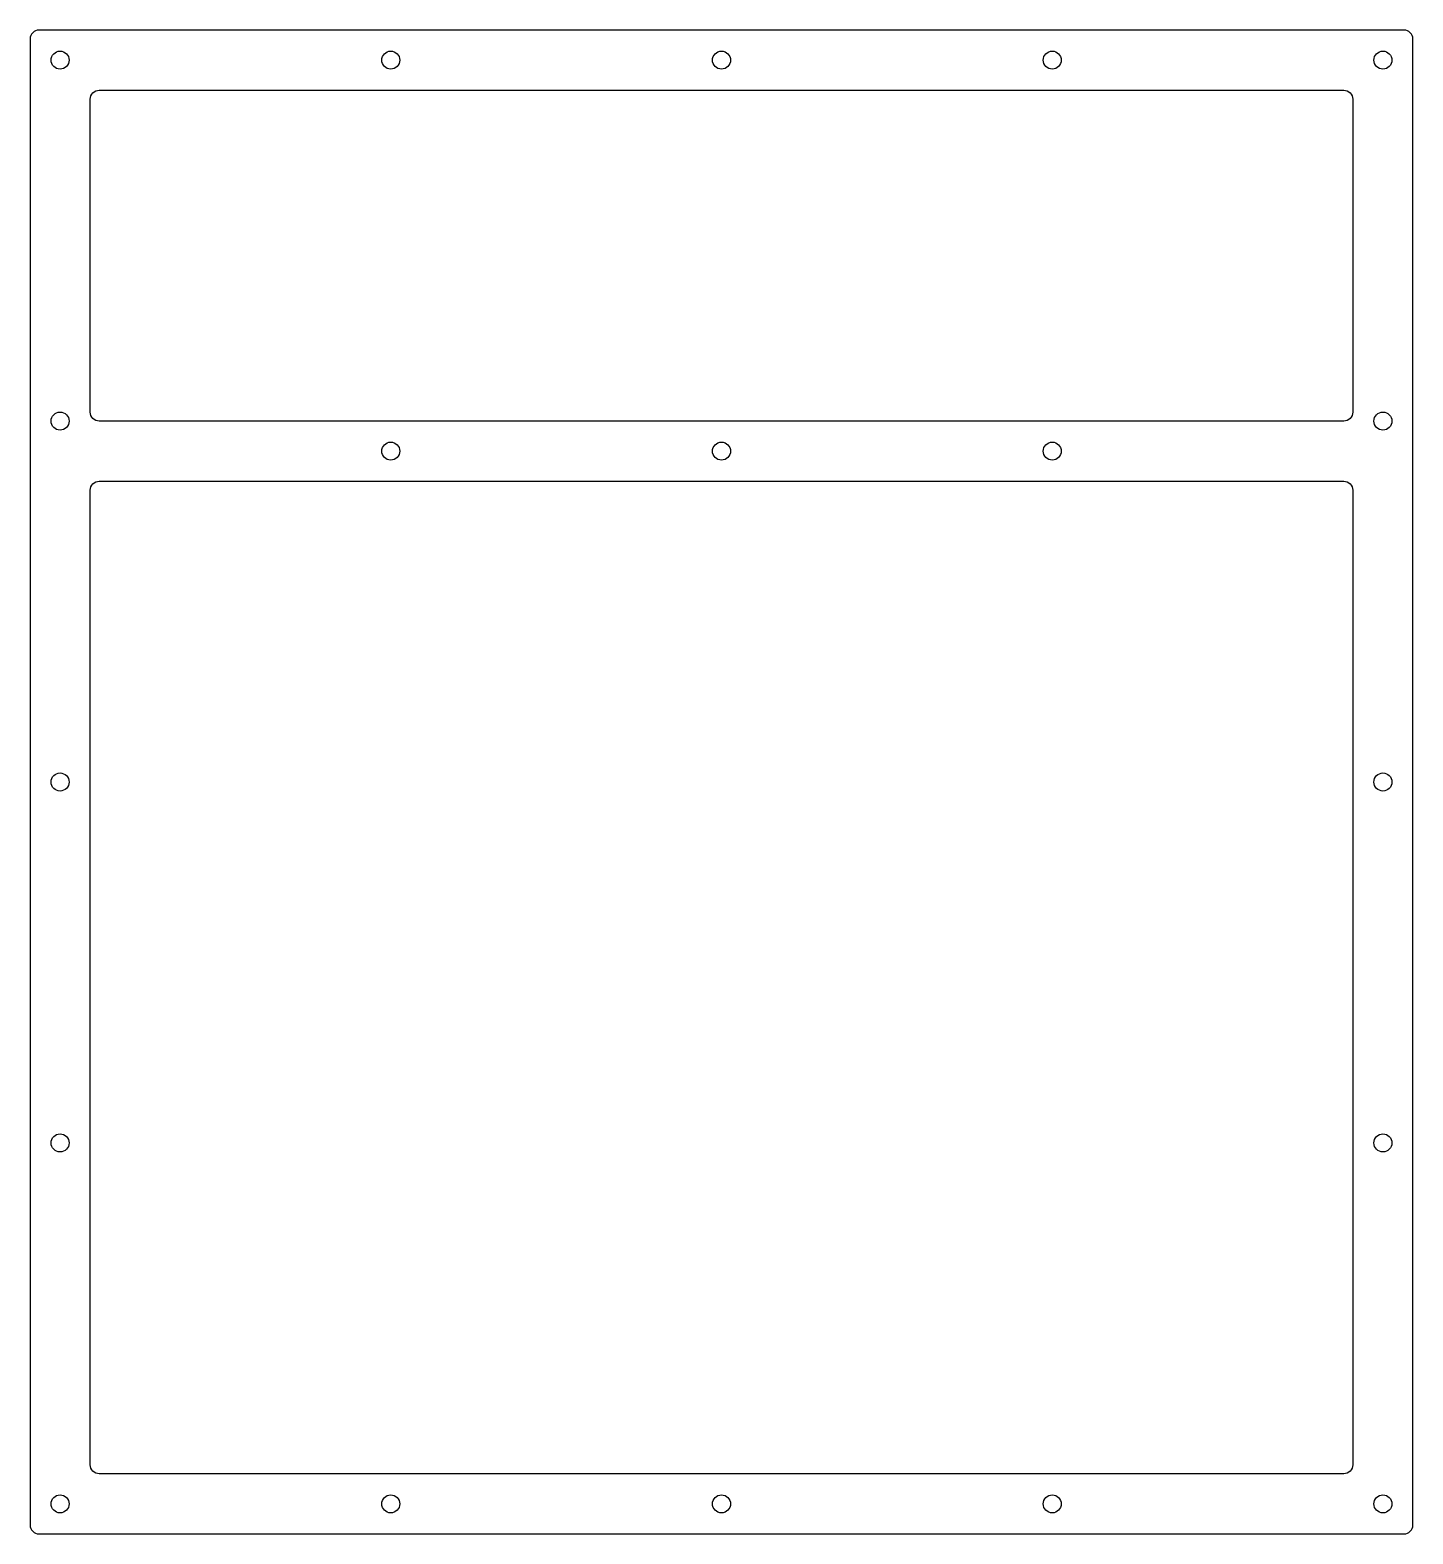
# Model space of a CAD drawing. Header units: millimetres. Extents: x -230 to 230, y -250 to 250.
import ezdxf

# ---------------------------------------------------------------- set-up
doc = ezdxf.new("R2010")
doc.units = ezdxf.units.MM
doc.layers.get('0').update_dxf_attribs({"linetype": 'CONTINUOUS'})

msp = doc.modelspace()

# ---------------------------------------------------------------- linework, layer by layer
for points in [[(-227, -250), (227, -250, 0.414214), (230, -247), (230, 247, 0.414214), (227, 250), (-227, 250, 0.414214), (-230, 247), (-230, -247, 0.414214)], [(207, 120), (-207, 120, -0.414214), (-210, 123), (-210, 227, -0.414214), (-207, 230), (207, 230, -0.414214), (210, 227), (210, 123, -0.414214)], [(-207, 100), (207, 100, -0.414214), (210, 97), (210, -227, -0.414214), (207, -230), (-207, -230, -0.414214), (-210, -227), (-210, 97, -0.414214)]]:
    msp.add_lwpolyline(points, format="xyb", close=True)
for centre in [(-220, 240), (-110, 240), (0, 240), (110, 240), (220, 240), (-220, 120), (220, 120), (-110, 110), (0, 110), (110, 110), (-220, 0), (220, 0), (-220, -120), (220, -120), (-220, -240), (-110, -240), (0, -240), (110, -240), (220, -240)]:
    msp.add_circle(centre, 3)

doc.saveas('drawing.dxf')
